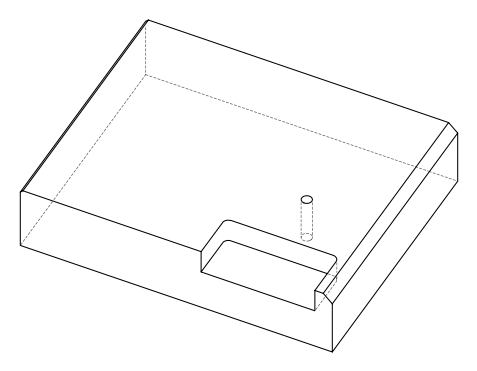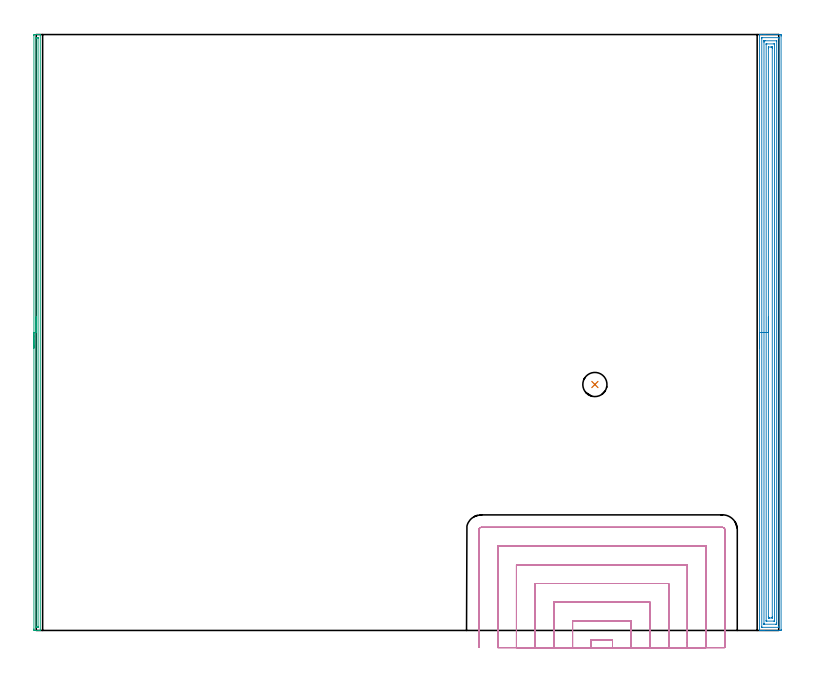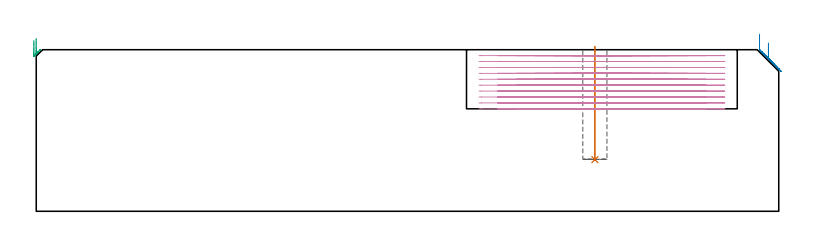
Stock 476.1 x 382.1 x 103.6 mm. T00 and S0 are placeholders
(PLAN: 4 operations, 2 tool changes, 67.1 min)
(1 INDEXABLE_INSERT_DRILL_BLIND_HOLE_FROM_SOLID | STEP1POCKET | NXT0302_002 | 0.29 min | 13228 mm3)
(2 AREA_MILL | FG_CHAMFER_SURFACE | UGT0205_001 | 15.58 min | 36376 mm3)
(3 AREA_MILL_1 | FG_CHAMFER_SURFACE_1 | UGT0205_001 | 6.28 min | 3215 mm3)
(4 MILL_SLOT | SLOT_PARTIAL_RECTANGULAR | NXT0201_012 | Follow Part, ap 4, ae 75% | 44.94 min | 486161 mm3)
(TOOL NXT0302_002 | Index. Insert Drill 15.5mm [880-D1550L20-05] | D15.5 PA176 FL78 Z2)
(TOOL UGT0205_001 | Chamfer Mill 20 x 3 x 45 deg. | D20 FL50 Z2)
(TOOL NXT0201_012 | ENDMILL 16mm [2P460-1600-NA 1630] | D16 FL38 Z6)
(OP 1 INDEXABLE_INSERT_DRILL_BLIND_HOLE_FROM_SOLID)
G17 G21 G94 G90
T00 M6
G54
G17 G0 G90 X358.2 Y157.7 S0 M3
G43 Z113.6 H1
G94 G81 G98 Z33.1 F250. R105.6
G80
M5
M2
(OP 2 AREA_MILL)
G17 G21 G94 G90
T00 M6
G54
G17 G0 G90 X463.8 Y181.05 S1061 M3
G43 Z113.6 H0
G94 G1 Y181.088 Z112.728 F250.
Y181.202 Z111.863
Y181.391 Z111.012
Y181.653 Z110.18
Y181.987 Z109.374
Y182.39 Z108.6
Y182.859 Z107.864
Y183.39 Z107.172
Y183.979 Z106.529
Y184.622 Z105.939
Y185.314 Z105.408
Y186.05 Z104.94
Y186.824 Z104.537
Y187.63 Z104.203
Y188.462 Z103.941
Y189.314 Z103.752
Y190.178 Z103.638
Y191.05 Z103.6
Y381.92
X463.803 Y382.09 Z103.588
X463.938 Y382.098 Z103.454
X464.079 Y382.1 Z103.321
X464.315 Z103.084
X465.02 Z102.375
X466.246 Z101.151
X466.767 Z100.627
X467.381 Z100.015
X476.993 Z90.404
X477.254 Y382.097 Z90.143
X477.593 Y382.09 Z89.804
X477.598 Y381.824 Z89.801
X477.6 Y381.473 Z89.8
Y381.119
Y0.627
X477.598 Y0.276 Z89.801
X477.593 Y0.01 Z89.804
X477.254 Y0.004 Z90.143
X476.641 Y0. Z90.756
X466.767 Z100.627
X466.246 Z101.151
X465.894 Z101.502
X465.372 Z102.024
X465.02 Z102.375
X464.079 Z103.321
X463.939 Z103.453
X463.855 Y0.003 Z103.536
X463.803 Y0.01 Z103.588
X463.8 Y0.18 Z103.6
Y191.05
X465.214 Z102.186
X465.215 Y379.685 Z102.185
X465.217 Y380.032 Z102.183
X465.219 Y380.074 Z102.181
X465.22 Y380.088 Z102.18
X465.245 Y380.091 Z102.155
X465.353 Y380.096 Z102.047
X465.488 Y380.1 Z101.912
X475.975 Z91.425
X476.135 Y380.097 Z91.265
X476.169 Y380.093 Z91.231
X476.179 Y380.09 Z91.221
X476.181 Y380.079 Z91.219
X476.184 Y380.041 Z91.216
X476.185 Y379.884 Z91.215
Y2.415
X476.183 Y2.068 Z91.217
X476.181 Y2.026 Z91.219
X476.18 Y2.012 Z91.22
X476.155 Y2.009 Z91.245
X476.048 Y2.004 Z91.352
X475.912 Y2.001 Z91.488
X465.425 Y2. Z101.975
X465.265 Y2.003 Z102.135
X465.231 Y2.007 Z102.169
X465.221 Y2.01 Z102.179
X465.219 Y2.021 Z102.181
X465.216 Y2.059 Z102.184
X465.215 Y2.216 Z102.185
X465.214 Y191.05 Z102.186
X466.628 Z100.772
X466.629 Y377.145 Z100.771
X466.631 Y377.897 Z100.769
X466.633 Y378.035 Z100.767
X466.635 Y378.078 Z100.765
X466.669 Y378.09 Z100.731
X466.767 Y378.092 Z100.633
X467.443 Y378.1 Z99.957
X474.633 Y378.099 Z92.767
X474.699 Y378.098 Z92.701
X474.751 Y378.093 Z92.649
X474.763 Y378.09 Z92.637
X474.765 Y378.077 Z92.635
X474.768 Y378.039 Z92.632
X474.771 Y377.897 Z92.629
Y4.955
X474.769 Y4.203 Z92.631
X474.767 Y4.065 Z92.633
X474.765 Y4.022 Z92.635
X474.731 Y4.01 Z92.669
X474.633 Y4.008 Z92.767
X473.957 Y4.001 Z93.443
X466.767 Z100.633
X466.701 Y4.002 Z100.699
X466.649 Y4.007 Z100.751
X466.637 Y4.01 Z100.763
X466.635 Y4.023 Z100.765
X466.632 Y4.061 Z100.768
X466.629 Y4.203 Z100.771
X466.628 Y191.05 Z100.772
X468.043 Z99.357
Y375.859
X468.045 Y375.988 Z99.355
X468.048 Y376.073 Z99.352
X468.05 Y376.09 Z99.35
X468.057 Y376.093 Z99.343
X468.083 Y376.096 Z99.317
X468.515 Y376.1 Z98.885
X472.893 Z94.507
X473.314 Y376.09 Z94.086
X473.351 Y376.082 Z94.049
X473.354 Y376.049 Z94.046
X473.356 Y376. Z94.044
X473.357 Y375.953 Z94.043
Y375.625
Y6.241
X473.356 Y6.112 Z94.044
X473.352 Y6.027 Z94.048
X473.35 Y6.01 Z94.05
X473.343 Y6.007 Z94.057
X473.317 Y6.004 Z94.083
X472.885 Y6. Z94.515
X468.507 Z98.893
X468.086 Y6.01 Z99.314
X468.049 Y6.018 Z99.351
X468.046 Y6.051 Z99.354
X468.044 Y6.1 Z99.356
X468.043 Y6.147 Z99.357
Y6.475
Y191.05
X469.457 Z97.943
Y373.427
X469.459 Y373.839 Z97.941
X469.462 Y374.045 Z97.938
X469.464 Y374.087 Z97.936
X469.511 Y374.092 Z97.889
X469.608 Y374.097 Z97.792
X471.137 Y374.1 Z96.263
X471.353 Y374.099 Z96.047
X471.857 Y374.092 Z95.543
X471.913 Y374.09 Z95.487
X471.936 Y374.079 Z95.464
X471.938 Y374.041 Z95.462
X471.941 Y373.86 Z95.459
X471.943 Y373.496 Z95.457
Y373.427
Y8.673
X471.941 Y8.261 Z95.459
X471.938 Y8.055 Z95.462
X471.936 Y8.013 Z95.464
X471.889 Y8.008 Z95.511
X471.793 Y8.003 Z95.607
X470.263 Y8. Z97.137
X470.047 Y8.001 Z97.353
X469.543 Y8.008 Z97.857
X469.487 Y8.01 Z97.913
X469.464 Y8.021 Z97.936
X469.462 Y8.059 Z97.938
X469.459 Y8.24 Z97.941
X469.457 Y8.604 Z97.943
Y8.673
Y191.05
Y191.922 Z97.981
Y192.787 Z98.095
Y193.638 Z98.284
Y194.47 Z98.546
Y195.276 Z98.88
Y196.05 Z99.283
Y196.786 Z99.752
Y197.478 Z100.283
Y198.121 Z100.872
Y198.71 Z101.515
Y199.242 Z102.207
Y199.71 Z102.943
Y200.113 Z103.717
Y200.447 Z104.523
Y200.709 Z105.355
Y200.898 Z106.207
Y201.012 Z107.072
Y201.05 Z107.943
G0 Z113.6
M5
M2
(OP 3 AREA_MILL_1)
G17 G21 G94 G90
T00 M6
G54
G17 G0 G90 X-1.5 Y181.05 S1061 M3
G43 Z113.6 H0
Z109.5
G94 G1 Y181.088 Z108.628 F250.
Y181.202 Z107.763
Y181.391 Z106.912
Y181.653 Z106.08
Y181.987 Z105.274
Y182.39 Z104.5
Y182.858 Z103.764
Y183.39 Z103.072
Y183.979 Z102.429
Y184.622 Z101.84
Y185.314 Z101.308
Y186.05 Z100.84
Y186.824 Z100.437
Y187.63 Z100.103
Y188.462 Z99.841
Y189.314 Z99.652
Y190.178 Z99.538
Y191.05 Z99.5
Y381.473
X-1.498 Y381.786
X-1.493 Y382.09 Z99.503
X-1.192 Y382.1 Z99.803
X-0.932 Z100.063
X-0.321 Z100.673
X0.199 Z101.196
X0.55 Z101.546
X1.07 Z102.066
X1.421 Z102.416
X2.123 Z103.123
X2.352 Z103.352
X2.477 Y382.098 Z103.47
X2.597 Y382.09 Z103.588
X2.6 Y381.92 Z103.6
Y0.18
X2.597 Y0.01 Z103.588
X2.477 Y0.002 Z103.47
X2.352 Y0. Z103.352
X2.123 Z103.123
X1.421 Z102.416
X0.199 Z101.196
X-0.321 Z100.673
X-0.932 Z100.063
X-1.073 Z99.923
X-1.192 Y0.002 Z99.803
X-1.493 Y0.01 Z99.503
X-1.498 Y0.314 Z99.5
X-1.5 Y0.627
Y0.943
Y191.05
X-0.086 Z100.914
X-0.085 Y379.443 Z100.915
X-0.084 Y379.685 Z100.916
X-0.081 Y380.011 Z100.919
X-0.079 Y380.083 Z100.921
X0.011 Y380.09 Z101.011
X0.148 Y380.097 Z101.148
X0.55 Y380.099 Z101.55
X1.019 Y380.098 Z102.019
X1.15 Y380.092 Z102.15
X1.176 Y380.09 Z102.176
X1.179 Y380.043 Z102.179
X1.183 Y379.929 Z102.183
X1.185 Y379.685 Z102.185
Y2.657
X1.184 Y2.415 Z102.184
X1.18 Y2.089 Z102.18
X1.179 Y2.017 Z102.179
X1.089 Y2.01 Z102.089
X0.952 Y2.003 Z101.952
X0.55 Y2.001 Z101.55
X0.081 Y2.002 Z101.081
X-0.05 Y2.008 Z100.95
X-0.076 Y2.01 Z100.924
X-0.079 Y2.057 Z100.921
X-0.083 Y2.171 Z100.917
X-0.085 Y2.415 Z100.915
X-0.086 Y191.05 Z100.914
Y191.922 Z100.952
Y192.786 Z101.066
Y193.638 Z101.255
Y194.47 Z101.517
Y195.276 Z101.851
Y196.05 Z102.254
Y196.786 Z102.723
Y197.478 Z103.254
Y198.121 Z103.843
Y198.71 Z104.486
Y199.242 Z105.178
Y199.71 Z105.914
Y200.113 Z106.688
Y200.447 Z107.494
Y200.709 Z108.326
Y200.898 Z109.178
Y201.012 Z110.043
Y201.05 Z110.914
G0 Z113.6
M5
M2
(OP 4 MILL_SLOT)
G17 G21 G94 G90
T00 M6
G54
G17 G0 G90 X369.5 Y-11. S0 M3
G43 Z113.6 H1
Z99.81
G94 G1 Y-8. F250.
Y-5.9 F500.
X355.9
Y-8.
Y-11. F250.
X381.5
Y-8.
Y6.1 F500.
X343.9
Y-8.
Y-11. F250.
X393.5
Y-8.
Y18.1 F500.
X331.9
Y-8.
Y-11. F250.
X405.5
Y-8.
Y30.1 F500.
X319.9
Y-8.
Y-11. F250.
X417.5
Y-8.
Y42.1 F500.
X307.9
Y-8.
Y-11. F250.
X429.5
Y-8.
Y54.1 F500.
X295.9
Y-8.
Y-11. F250.
X441.5
Y-8.
Y64.7 F500.
G3 X440.1 Y66.1 R1.4
G1 X285.3
G3 X283.9 Y64.7 R1.4
G1 Y-8.
Y-11. F250.
G0 X369.5 Z96.02
G1 Y-8.
Y-5.9 F500.
X355.9
Y-8.
Y-11. F250.
X381.5
Y-8.
Y6.1 F500.
X343.9
Y-8.
Y-11. F250.
X393.5
Y-8.
Y18.1 F500.
X331.9
Y-8.
Y-11. F250.
X405.5
Y-8.
Y30.1 F500.
X319.9
Y-8.
Y-11. F250.
X417.5
Y-8.
Y42.1 F500.
X307.9
Y-8.
Y-11. F250.
X429.5
Y-8.
Y54.1 F500.
X295.9
Y-8.
Y-11. F250.
X441.5
Y-8.
Y64.7 F500.
G3 X440.1 Y66.1 R1.4
G1 X285.3
G3 X283.9 Y64.7 R1.4
G1 Y-8.
Y-11. F250.
G0 X369.5 Z92.23
G1 Y-8.
Y-5.9 F500.
X355.9
Y-8.
Y-11. F250.
X381.5
Y-8.
Y6.1 F500.
X343.9
Y-8.
Y-11. F250.
X393.5
Y-8.
Y18.1 F500.
X331.9
Y-8.
Y-11. F250.
X405.5
Y-8.
Y30.1 F500.
X319.9
Y-8.
Y-11. F250.
X417.5
Y-8.
Y42.1 F500.
X307.9
Y-8.
Y-11. F250.
X429.5
Y-8.
Y54.1 F500.
X295.9
Y-8.
Y-11. F250.
X441.5
Y-8.
Y64.7 F500.
G3 X440.1 Y66.1 R1.4
G1 X285.3
G3 X283.9 Y64.7 R1.4
G1 Y-8.
Y-11. F250.
G0 X369.5 Z88.44
G1 Y-8.
Y-5.9 F500.
X355.9
Y-8.
Y-11. F250.
X381.5
Y-8.
Y6.1 F500.
X343.9
Y-8.
Y-11. F250.
X393.5
Y-8.
Y18.1 F500.
X331.9
Y-8.
Y-11. F250.
X405.5
Y-8.
Y30.1 F500.
X319.9
Y-8.
Y-11. F250.
X417.5
Y-8.
Y42.1 F500.
X307.9
Y-8.
Y-11. F250.
X429.5
Y-8.
Y54.1 F500.
X295.9
Y-8.
Y-11. F250.
X441.5
Y-8.
Y64.7 F500.
G3 X440.1 Y66.1 R1.4
G1 X285.3
G3 X283.9 Y64.7 R1.4
G1 Y-8.
Y-11. F250.
G0 X369.5 Z84.65
G1 Y-8.
Y-5.9 F500.
X355.9
Y-8.
Y-11. F250.
X381.5
Y-8.
Y6.1 F500.
X343.9
Y-8.
Y-11. F250.
X393.5
Y-8.
Y18.1 F500.
X331.9
Y-8.
Y-11. F250.
X405.5
Y-8.
Y30.1 F500.
X319.9
Y-8.
Y-11. F250.
X417.5
Y-8.
Y42.1 F500.
X307.9
Y-8.
Y-11. F250.
X429.5
Y-8.
Y54.1 F500.
X295.9
Y-8.
Y-11. F250.
X441.5
Y-8.
Y64.7 F500.
G3 X440.1 Y66.1 R1.4
G1 X285.3
G3 X283.9 Y64.7 R1.4
G1 Y-8.
Y-11. F250.
G0 X369.5 Z80.86
G1 Y-8.
Y-5.9 F500.
X355.9
Y-8.
Y-11. F250.
X381.5
Y-8.
Y6.1 F500.
X343.9
Y-8.
Y-11. F250.
X393.5
Y-8.
Y18.1 F500.
X331.9
Y-8.
Y-11. F250.
X405.5
Y-8.
Y30.1 F500.
X319.9
Y-8.
Y-11. F250.
X417.5
Y-8.
Y42.1 F500.
X307.9
Y-8.
Y-11. F250.
X429.5
Y-8.
Y54.1 F500.
X295.9
Y-8.
Y-11. F250.
X441.5
Y-8.
Y64.7 F500.
G3 X440.1 Y66.1 R1.4
G1 X285.3
G3 X283.9 Y64.7 R1.4
G1 Y-8.
Y-11. F250.
G0 X369.5 Z77.07
G1 Y-8.
Y-5.9 F500.
X355.9
Y-8.
Y-11. F250.
X381.5
Y-8.
Y6.1 F500.
X343.9
Y-8.
Y-11. F250.
X393.5
Y-8.
Y18.1 F500.
X331.9
Y-8.
Y-11. F250.
X405.5
Y-8.
Y30.1 F500.
X319.9
Y-8.
Y-11. F250.
X417.5
Y-8.
Y42.1 F500.
X307.9
Y-8.
Y-11. F250.
X429.5
Y-8.
Y54.1 F500.
X295.9
Y-8.
Y-11. F250.
X441.5
Y-8.
Y64.7 F500.
G3 X440.1 Y66.1 R1.4
G1 X285.3
G3 X283.9 Y64.7 R1.4
G1 Y-8.
Y-11. F250.
G0 X369.5 Z73.28
G1 Y-8.
Y-5.9 F500.
X355.9
Y-8.
Y-11. F250.
X381.5
Y-8.
Y6.1 F500.
X343.9
Y-8.
Y-11. F250.
X393.5
Y-8.
Y18.1 F500.
X331.9
Y-8.
Y-11. F250.
X405.5
Y-8.
Y30.1 F500.
X319.9
Y-8.
Y-11. F250.
X417.5
Y-8.
Y42.1 F500.
X307.9
Y-8.
Y-11. F250.
X429.5
Y-8.
Y54.1 F500.
X295.9
Y-8.
Y-11. F250.
X441.5
Y-8.
Y64.7 F500.
G3 X440.1 Y66.1 R1.4
G1 X285.3
G3 X283.9 Y64.7 R1.4
G1 Y-8.
Y-11. F250.
G0 X369.5 Z69.49
G1 Y-8.
Y-5.9 F500.
X355.9
Y-8.
Y-11. F250.
X381.5
Y-8.
Y6.1 F500.
X343.9
Y-8.
Y-11. F250.
X393.5
Y-8.
Y18.1 F500.
X331.9
Y-8.
Y-11. F250.
X405.5
Y-8.
Y30.1 F500.
X319.9
Y-8.
Y-11. F250.
X417.5
Y-8.
Y42.1 F500.
X307.9
Y-8.
Y-11. F250.
X429.5
Y-8.
Y54.1 F500.
X295.9
Y-8.
Y-11. F250.
X441.5
Y-8.
Y64.7 F500.
G3 X440.1 Y66.1 R1.4
G1 X285.3
G3 X283.9 Y64.7 R1.4
G1 Y-8.
Y-11. F250.
G0 X369.5 Z65.7
G1 Y-8.
Y-5.9 F500.
X355.9
Y-8.
Y-11. F250.
X381.5
Y-8.
Y6.1 F500.
X343.9
Y-8.
Y-11. F250.
X393.5
Y-8.
Y18.1 F500.
X331.9
Y-8.
Y-11. F250.
X405.5
Y-8.
Y30.1 F500.
X319.9
Y-8.
Y-11. F250.
X417.5
Y-8.
Y42.1 F500.
X307.9
Y-8.
Y-11. F250.
X429.5
Y-8.
Y54.1 F500.
X295.9
Y-8.
Y-11. F250.
X441.5
Y-8.
Y64.7 F500.
G3 X440.1 Y66.1 R1.4
G1 X285.3
G3 X283.9 Y64.7 R1.4
G1 Y-8.
Y-11. F250.
G0 Z113.6
M5
M2
